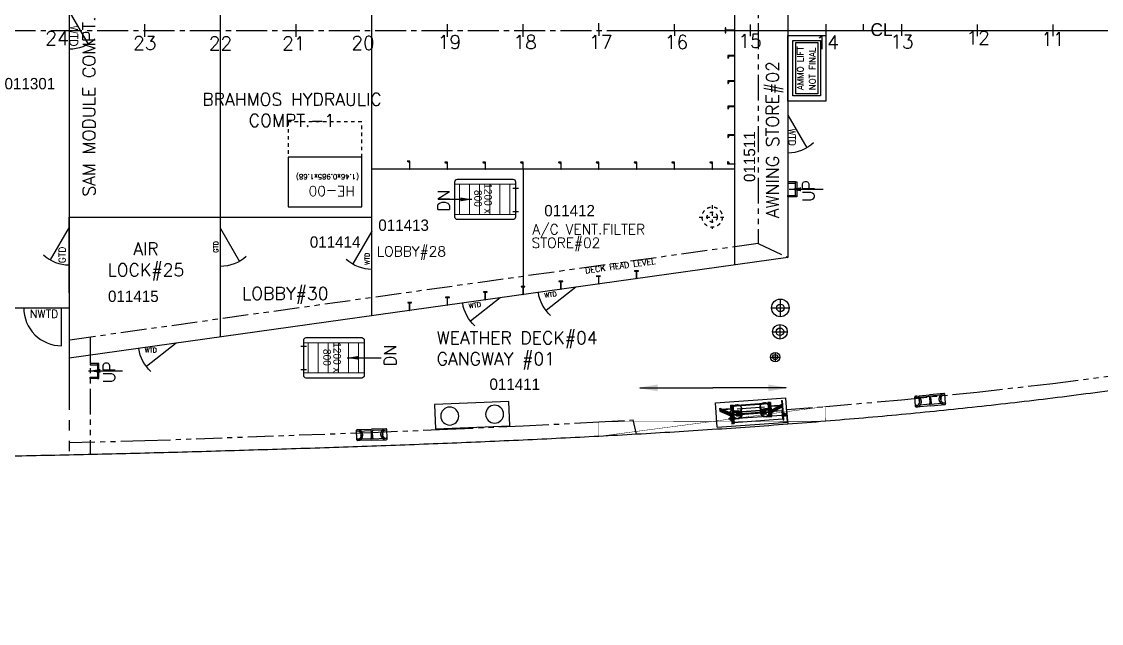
# Model space of a CAD drawing. Header units: inches. Extents: x -439515 to 171412, y -8673 to 415183.
# Drawn here: x 114272 to 132628, y 158273 to 168499 of the extents above; entities that cross this region are included whole.
import ezdxf
from ezdxf.enums import TextEntityAlignment as Align

# ---------------------------------------------------------------- set-up
doc = ezdxf.new("R2010")
doc.units = ezdxf.units.IN
doc.header["$LTSCALE"] = 700
doc.header["$MEASUREMENT"] = 0
doc.header["$PDMODE"] = 34
for name, pattern in [('ACAD_ISO04W100', [30.5, 24, -3, 0.5, -3]), ('CENTER2', [1.125, 0.75, -0.125, 0.125, -0.125]), ('CL', [375, 300, -25, 25, -25]), ('DASHDOTX2', [2, 1, -0.5, 0, -0.5]), ('DASHEDX2', [38.1, 25.4, -12.7]), ('DOT', [0.2, 0.1, -0.1]), ('PHANTOM', [2.5, 1.25, -0.25, 0.25, -0.25, 0.25, -0.25]), ('PHANTOM2', [1.25, 0.625, -0.125, 0.125, -0.125, 0.125, -0.125])]:
    doc.linetypes.add(name, pattern=pattern)
for name, color, linetype in [('00', 7, 'Continuous'), ('01', 7, 'Continuous'), ('COMPT.NOS', 4, 'Continuous'), ('COMPTNAME', 7, 'Continuous'), ('HATCHES', 7, 'Continuous'), ('LIGHT_BULKHEADS', 7, 'Continuous'), ('SUPPLIERS_WEAPONS_AND_SENSORS', 7, 'Continuous'), ('UP-DOWN', 7, 'Continuous')]:
    doc.layers.add(name, color=color, linetype=linetype)
doc.layers.add('LADDER', color=7, linetype='Continuous', lineweight=15)
doc.styles.add('ROMANS', font='romans')
doc.styles.add('style1', font='romans.shx', dxfattribs={"height": 250})
doc.dimstyles.get("Standard").update_dxf_attribs({"dimtxt": 150.18, "dimasz": 200.18, "dimexe": 0.8, "dimexo": 0.625, "dimgap": 0.09, "dimtad": 0, "dimtih": 1, "dimtoh": 1, "dimdec": 0, "dimzin": 0, "dimdsep": 46, "dimtxsty": 'Standard', "dimcen": 8.09, "dimclrd": 40, "dimclre": 40, "dimadec": 0, "dimazin": 0, "dimtfac": 1, "dimtdec": 0, "dimtofl": 0, "dimtmove": 0, "dimatfit": 3, "dimfxl": 1, "dimtolj": 1, "dimtzin": 0, "dimarcsym": 0})

# ---------------------------------------------------------------- blocks, each defined once
blk = doc.blocks.new('L1', base_point=(121652, 116332))
blk.add_line((121652, 116207), (121652, 116457))
blk = doc.blocks.new('fghghj')
at = {"color": 3, "linetype": 'Continuous'}
blk.add_lwpolyline([(318315, -37952), (318615, -37952), (318615, -37927), (318315, -37927)], close=True, dxfattribs=at)
at = {"layer": '00', "color": 3}
for points in [[(318345, -38102), (318345, -37952), (318315, -37952), (318315, -38102)], [(318585, -38102), (318585, -37952), (318615, -37952), (318615, -38102)]]:
    blk.add_lwpolyline(points, close=True, dxfattribs=at)
at = {"layer": '01', "color": 4, "linetype": 'ByBlock'}
blk.add_line((318615, -37927), (318615, -37927), dxfattribs=at)
blk.add_line((318615, -37927), (318615, -37927), dxfattribs=at)
blk = doc.blocks.new('GTD')
at = {"linetype": 'Continuous'}
blk.add_line((183063, 185608), (182688, 184958), dxfattribs=at)
at = {"layer": '01', "linetype": 'ByBlock'}
blk.add_arc((183063, 185608), 750, 227.3353, 270, dxfattribs=at)
blk = doc.blocks.new('A$C49E2739F')
at = {"layer": 'LADDER', "color": 3}
for p, q in [((112, 600), (1312, 600)), ((200, 600), (200, 0)), ((400, 600), (400, 0)), ((600, 600), (600, 0)), ((800, 600), (800, 0)), ((1000, 600), (1000, 0)), ((1200, 600), (1200, 0)), ((112, 0), (1312, 0))]:
    blk.add_line(p, q, dxfattribs=at)
blk = doc.blocks.new('DLW', base_point=(36724, 4033))
at = {"linetype": 'Continuous'}
blk.add_line((37224, 4033), (36358, 4533), dxfattribs=at)
blk.add_arc((37224, 4033), 1000, 140, 180, dxfattribs=at)
blk = doc.blocks.new('FAIRB')
for p, q in [((4882, 9010), (4882, 9185)), ((4882, 9170), (4882, 9185)), ((4882, 8995), (4882, 9010)), ((4897, 9200), (5182, 9200)), ((4897, 9170), (5182, 9170)), ((5182, 9010), (4897, 9010)), ((5171, 9150), (5171, 9030)), ((5467, 9200), (5182, 9200)), ((5467, 9170), (5182, 9170)), ((5182, 9010), (5467, 9010)), ((5193, 9150), (5193, 9030)), ((5482, 9170), (5482, 9185)), ((5482, 9010), (5482, 9185)), ((5482, 8995), (5482, 9010)), ((5182, 8980), (4897, 8980)), ((5182, 8980), (5467, 8980))]:
    blk.add_line(p, q)
for centre, radius, start, end in [((4897, 9185), 15, 90, 270), ((4897, 8995), 15, 90, 270), ((4897, 9090), 110, 270, 90), ((4897, 9090), 80, 270, 90), ((4977, 9090), 20, 97.1808, 262.8192), ((5151, 9150), 20, 0, 90), ((5151, 9030), 20, 270, 0), ((5213, 9150), 20, 90, 180), ((5213, 9030), 20, 180, 270), ((5467, 9090), 110, 90, 270), ((5467, 9090), 80, 90, 270), ((5387, 9090), 20, 277.1808, 82.8192), ((5467, 9185), 15, 270, 90), ((5467, 8995), 15, 270, 90)]:
    blk.add_arc(centre, radius, start, end)
blk = doc.blocks.new('BOLLARD PLAN1')
at = {"color": 7}
blk.add_lwpolyline([(242831, 164306), (242863, 164785), (244334, 164686), (244302, 164207)], close=True, dxfattribs=at)
at = {"color": 7, "linetype": 'Continuous'}
for centre in [(243138, 164526), (244026, 164466)]:
    blk.add_circle(centre, 178, dxfattribs=at)
blk = doc.blocks.new('AROW')
at = {"color": 30}
for p in [(-730614, 265702), (-727714, 265702)]:
    blk.add_line(p, (-729164, 265702), dxfattribs=at)
for points in [[(-730262, 265636), (-730664, 265702), (-730262, 265769)], [(-728065, 265636), (-727664, 265702), (-728065, 265769)]]:
    blk.add_solid(points, dxfattribs=at)
blk = doc.blocks.new('ROLLARFAILEADPLAN1')
for p, q in [((-60002, 187883), (-60008, 187403)), ((-60002, 187883), (-58602, 187864)), ((-59734, 187759), (-59715, 187758)), ((-59716, 187709), (-59715, 187759)), ((-59715, 187759), (-59712, 187759)), ((-59713, 187747), (-59711, 187834)), ((-59711, 187759), (-59710, 187759)), ((-58704, 187803), (-59669, 187816)), ((-59663, 187746), (-59661, 187833)), ((-58706, 187638), (-58704, 187803)), ((-58704, 187638), (-58702, 187803)), ((-58692, 187802), (-58702, 187803)), ((-58696, 187430), (-58690, 187820)), ((-58694, 187637), (-58692, 187802)), ((-58688, 187430), (-58682, 187820)), ((-58602, 187864), (-58609, 187384)), ((-59935, 187522), (-59934, 187572)), ((-59934, 187572), (-59924, 187572)), ((-59929, 187572), (-59691, 187692)), ((-59925, 187522), (-59924, 187575)), ((-59683, 187641), (-59920, 187522)), ((-59740, 187716), (-59739, 187753)), ((-59740, 187747), (-59716, 187746)), ((-59740, 187723), (-59716, 187722)), ((-59735, 187711), (-59716, 187710)), ((-59717, 187747), (-59719, 187582)), ((-59711, 187709), (-59716, 187709)), ((-59714, 187467), (-59713, 187582)), ((-59711, 187709), (-59711, 187747)), ((-59711, 187747), (-59711, 187709)), ((-59691, 187709), (-59711, 187709)), ((-59692, 187629), (-59691, 187747)), ((-59691, 187747), (-59691, 187709)), ((-59684, 187633), (-59683, 187746)), ((-59684, 187614), (-58948, 187604)), ((-59682, 187651), (-59681, 187746)), ((-59682, 187651), (-59672, 187651)), ((-59672, 187651), (-59671, 187746)), ((-59671, 187651), (-59670, 187746)), ((-59671, 187651), (-59670, 187746)), ((-58706, 187638), (-59671, 187651)), ((-59666, 187581), (-59667, 187544)), ((-59667, 187464), (-59665, 187581)), ((-59561, 187642), (-59518, 187642)), ((-59560, 187682), (-59517, 187682)), ((-59500, 187661), (-59502, 187541)), ((-59125, 187656), (-59127, 187536)), ((-59065, 187635), (-59108, 187636)), ((-59065, 187675), (-59107, 187676)), ((-58971, 187456), (-58969, 187571)), ((-58961, 187567), (-58962, 187534)), ((-58938, 187621), (-58695, 187502)), ((-58937, 187676), (-58694, 187558)), ((-58921, 187456), (-58919, 187571)), ((-58907, 187735), (-58909, 187570)), ((-58694, 187637), (-58704, 187638)), ((-58635, 187731), (-58659, 187731)), ((-58635, 187707), (-58659, 187707)), ((-58641, 187695), (-58659, 187695)), ((-58640, 187743), (-58658, 187743)), ((-58635, 187701), (-58635, 187737)), ((-60008, 187403), (-58609, 187384)), ((-59935, 187522), (-59920, 187522)), ((-59689, 187539), (-59934, 187542)), ((-59925, 187522), (-59925, 187520)), ((-59714, 187467), (-59666, 187466)), ((-59686, 187474), (-58950, 187464)), ((-58744, 187525), (-58940, 187528))]:
    blk.add_line(p, q)
at = {"linetype": 'ACAD_ISO04W100', "ltscale": 10}
for p, q in [((-59711, 187834), (-59661, 187833)), ((-59689, 187834), (-59681, 187834)), ((-58690, 187820), (-58682, 187820)), ((-59773, 187735), (-58617, 187719)), ((-59633, 187581), (-59719, 187582)), ((-59718, 187664), (-58908, 187653)), ((-59630, 187746), (-59717, 187747)), ((-59018, 187572), (-58909, 187570)), ((-59015, 187737), (-58907, 187735)), ((-58968, 187636), (-58918, 187636)), ((-59694, 187467), (-59686, 187466)), ((-59584, 187543), (-59044, 187535)), ((-58921, 187456), (-58971, 187456)), ((-58696, 187430), (-58688, 187430))]:
    blk.add_line(p, q, dxfattribs=at)
at = {"linetype": 'DASHEDX2', "ltscale": 25}
for p, q in [((-59710, 187759), (-59690, 187759)), ((-59690, 187761), (-59689, 187834)), ((-59682, 187761), (-59681, 187834)), ((-59681, 187761), (-59680, 187816)), ((-59680, 187816), (-59670, 187816)), ((-59671, 187761), (-59670, 187816)), ((-59669, 187761), (-59669, 187816)), ((-59669, 187761), (-59669, 187816)), ((-59122, 187656), (-59124, 187536)), ((-58968, 187636), (-58967, 187736)), ((-58963, 187654), (-58965, 187534)), ((-58960, 187654), (-58961, 187571)), ((-58951, 187456), (-58947, 187736)), ((-58941, 187456), (-58937, 187736)), ((-58938, 187654), (-58694, 187535)), ((-58938, 187643), (-58695, 187524)), ((-58918, 187645), (-58917, 187736)), ((-58694, 187535), (-58939, 187539)), ((-58695, 187524), (-58742, 187525))]:
    blk.add_line(p, q, dxfattribs=at)
at = {"linetype": 'DASHEDX2', "ltscale": 10}
for p, q in [((-59710, 187759), (-59710, 187748)), ((-59710, 187748), (-59710, 187759)), ((-59691, 187747), (-59690, 187760)), ((-59683, 187747), (-59682, 187760)), ((-59681, 187748), (-59681, 187760)), ((-59671, 187747), (-59671, 187759)), ((-59669, 187747), (-59669, 187759))]:
    blk.add_line(p, q, dxfattribs=at)
at = {"linetype": 'DASHEDX2', "ltscale": 75}
for p, q in [((-59689, 187549), (-59934, 187552)), ((-59924, 187552), (-59692, 187669)), ((-59692, 187659), (-59924, 187542)), ((-59694, 187467), (-59693, 187582)), ((-59693, 187585), (-59691, 187747)), ((-59687, 187464), (-59685, 187581)), ((-59685, 187587), (-59683, 187746)), ((-59685, 187604), (-58949, 187594)), ((-59665, 187664), (-59666, 187589)), ((-59662, 187664), (-59664, 187544)), ((-59503, 187661), (-59505, 187541)), ((-59686, 187484), (-58950, 187474))]:
    blk.add_line(p, q, dxfattribs=at)
for points in [[(-58684, 187695), (-58664, 187695), (-58663, 187745), (-58683, 187745)], [(-58664, 187695), (-58659, 187694), (-58658, 187744), (-58663, 187745)]]:
    blk.add_lwpolyline(points, close=True)
for centre, radius, start, end in [((-59733, 187753), 6.03, 95.1442, 263.2384), ((-59730, 187735), 15.2, 127.0323, 231.3504), ((-59724, 187735), 16, 130.7637, 227.619), ((-59734, 187717), 6.03, 95.1442, 263.2384), ((-59620, 187695), 115, 261.7271, 332.3351), ((-59621, 187631), 115, 26.0476, 96.6555), ((-59583, 187663), 30, 41.0016, 317.3189), ((-59584, 187543), 82.5, 258.1462, 95.4455), ((-59583, 187663), 82.5, 258.1462, 95.4455), ((-59584, 187543), 79.5, 263.5891, 92.5362), ((-59583, 187663), 79.5, 263.5891, 92.5362), ((-59044, 187535), 82.5, 80.3674, 271.1631), ((-59043, 187655), 82.5, 80.3674, 271.1631), ((-59044, 187535), 79.5, 83.5891, 271.6115), ((-59043, 187655), 79.5, 83.5891, 271.6115), ((-59005, 187686), 115, 206.0476, 276.6555), ((-59006, 187622), 115, 81.7271, 152.3351), ((-59043, 187655), 30, 221.0638, 137.381), ((-58641, 187701), 6.03, 275.1442, 83.2384), ((-58641, 187737), 6.03, 275.1442, 83.2384), ((-58651, 187719), 16, 310.7637, 47.619), ((-58644, 187719), 15.2, 307.0323, 51.3504)]:
    blk.add_arc(centre, radius, start, end)
for centre, radius, start, end in [((-59584, 187543), 82.5, 100.2364, 254.8456), ((-59583, 187663), 82.5, 100.2364, 254.8456), ((-59584, 187543), 79.5, 100.2364, 257.6398), ((-59583, 187663), 79.5, 100.2364, 257.6398), ((-59044, 187535), 82.5, 274.7935, 74.513), ((-59043, 187655), 82.5, 274.7935, 74.513), ((-59044, 187535), 79.5, 280.2364, 80.3674), ((-59043, 187655), 79.5, 280.2364, 80.3674)]:
    blk.add_arc(centre, radius, start, end, dxfattribs=at)
at = {"layer": 'Defpoints', "color": 0, "linetype": 'ByBlock'}
blk.add_point((-58908, 187615), dxfattribs=at)
blk = doc.blocks.new('ASQW12')
at = {"color": 4, "linetype": 'DOT'}
for p, q in [((-55850, 176390), (-55850, 175926)), ((-56109, 176158), (-55591, 176158))]:
    blk.add_line(p, q, dxfattribs=at)
for radius in [200, 100]:
    blk.add_circle((-55850, 176158), radius, dxfattribs=at)
blk = doc.blocks.new('HEBRAHMOS11')
at = {"layer": '01', "color": 5, "linetype": 'ByBlock'}
blk.add_lwpolyline([(177963, 604246), (179423, 604246), (179423, 605231), (177963, 605231)], close=True, dxfattribs=at)
at = {"layer": '01', "color": 4, "linetype": 'DOT'}
blk.add_lwpolyline([(177963, 604246), (177963, 603546), (179423, 603546), (179423, 604246)], dxfattribs=at)
at = {"insert": (178015, 605016), "char_height": 120, "width": 1424.45, "attachment_point": 1}
blk.add_mtext('{\\Fromans.shx|c0; \\H1.667x;HE-00}\\P{\\Fromans.shx|c0;\\H0.8333x;(1.46x0.985x1.68)}', dxfattribs=at)

msp = doc.modelspace()

# ---------------------------------------------------------------- linework, layer by layer
at = {"color": 0}
for p, q in [((115080.4, 173922.6), (115080.4, 162776.2, 0)), ((121510.8, 168242.4), (121510.8, 168456.7)), ((122796.8, 168242.5), (122796.8, 168456.8))]:
    msp.add_line(p, q, dxfattribs=at)
at = {"linetype": 'Continuous'}
for p, q in [((117652.6, 163137.7), (117652.6, 173561.6)), ((119410.2, 165177.3), (119410.2, 165177.3))]:
    msp.add_line(p, q, dxfattribs=at)
at = {"color": 7}
for p, q in [((120224.7, 163498.7), (120224.7, 173200.6)), ((115080.4, 165177.3), (120224.7, 165177.3)), ((115080.5, 165177.3), (120224.7, 165177.3))]:
    msp.add_line(p, q, dxfattribs=at)
at = {"color": 5, "linetype": 'CENTER2'}
msp.add_line((32084.2, 168349.6), (155284.5, 168349.6), dxfattribs=at)
msp.add_line((32084.2, 168349.6), (155284.5, 168349.6), dxfattribs=at)
at = {"color": 0, "linetype": 'Continuous'}
for p, q in [((124082.9, 168349.6), (124082.9, 168470.2)), ((124082.9, 168349.6), (124082.9, 168258.7)), ((125368.9, 168349.6), (125368.9, 168454.6)), ((125368.9, 168349.6), (125368.9, 168349.6)), ((125368.9, 168349.6), (125368.9, 168258.7))]:
    msp.add_line(p, q, dxfattribs=at)
at = {"color": 7, "linetype": 'Continuous'}
for p, q in [((126655, 168447.6), (126655, 168251.7)), ((127941.1, 168454.6), (127941.1, 168258.7)), ((128584.1, 168349.6), (128584.1, 168454.7)), ((128584.1, 168349.6), (128584.1, 168454.7))]:
    msp.add_line(p, q, dxfattribs=at)
at = {"linetype": 'CENTER2', "extrusion": (0, 0, -1)}
msp.add_line((128609.2, 168349.6, 1273.9), (137876.9, 168349.6, 1273.9), dxfattribs=at)
at = {"color": 3, "linetype": 'DASHDOTX2'}
msp.add_line((129227.2, 168454.7), (129227.2, 168258.8), dxfattribs=at)
msp.add_line((129227.2, 168454.7), (129227.2, 168258.8), dxfattribs=at)
at = {"color": 5, "linetype": 'DASHDOTX2'}
for p, q in [((130513.2, 168447.6), (130513.2, 168251.7)), ((130513.2, 168447.6), (130513.2, 168251.7)), ((131799.3, 168447.6), (131799.3, 168251.7)), ((131799.3, 168447.6), (131799.3, 168251.7))]:
    msp.add_line(p, q, dxfattribs=at)
at = {"color": 2, "linetype": 'PHANTOM2'}
msp.add_line((126791, 164729.3), (127298.6, 164491.5), dxfattribs=at)
at = {"color": 3, "linetype": 'CL'}
for p, q in [((127170, 163484.1), (127170, 163784.2)), ((127019.9, 163634.1), (127320, 163634.1))]:
    msp.add_line(p, q, dxfattribs=at)
at = {"color": 3}
for p, q in [((127038.8, 163227.8), (127287.4, 163227.8)), ((127163.1, 163352.1), (127163.1, 163103.4)), ((127084.2, 162877.5), (127084.2, 162718.9)), ((127004.9, 162798.2), (127163.5, 162798.2))]:
    msp.add_line(p, q, dxfattribs=at)
for points in [[(105435, 175630.3, 0.0000086), (107364.1, 175628.7, -0.0000275)], [(107364.1, 161070.6, 0.0000086), (105435, 161068.9, 0.0001293)], [(133085.3, 162266.5, -0.0003826), (132442.5, 162181.5, -0.0019135), (131799.3, 162099.4, -0.0021767), (131156.6, 162022.7, -0.0017145), (130513.2, 161951.1, -0.0016206), (129870.4, 161883.7, -0.0017167), (129227.2, 161820.8, -0.0016682), (128584.3, 161762.3, -0.0013879), (127941.1, 161707.6, -0.0013358), (127298.2, 161656.5, -0.0014123), (126655, 161608.9, -0.0013547), (126012.2, 161565, -0.0010511), (125369, 161524.1, -0.0009939), (124725.9, 161486, -0.001071), (124082.9, 161450.4, -0.001017), (123439.9, 161417.5, -0.0007272), (122796.8, 161386.9, -0.0006826), (122153.8, 161358.1, -0.0007955), (121510.8, 161331.2, -0.0006862), (120867.7, 161306.3, -0.0001372), (120224.7, 161282.3, -0.0000726), (119581.7, 161260.6, -0.0003629), (118938.7, 161239.5, -0.0004059), (118295.6, 161219.3, -0.0002876), (117652.6, 161200, -0.0003038), (117009.6, 161181.5, -0.0004871), (116366.5, 161164, -0.001138), (115080.5, 161133.1, -0.0012352), (113794.4, 161108.3, -0.0006747)]]:
    msp.add_lwpolyline(points, format="xyb")
at = {"color": 1}
msp.add_lwpolyline([(115080.4, 173922.6), (127298.6, 172207.8), (127298.6, 164491.5), (115080.4, 162776.7)], dxfattribs=at)
at = {"color": 2, "linetype": 'PHANTOM2'}
msp.add_lwpolyline([(115080.4, 173613.5), (126791, 171970), (126791, 164729.3), (115080.4, 163085.8)], dxfattribs=at)
at = {"color": 3}
msp.add_lwpolyline([(127298, 168263.9), (127941.1, 168263.9), (127941.1, 167149.3), (127298, 167149.3)], close=True, dxfattribs=at)
at = {"color": 3, "linetype": 'ByBlock'}
msp.add_lwpolyline([(127383.8, 168178.2), (127855.3, 168178.2), (127855.3, 167235.1), (127383.8, 167235.1)], close=True, dxfattribs=at)
at = {"linetype": 'ByBlock'}
msp.add_lwpolyline([(127433.1, 168143.9), (127806, 168143.9), (127806, 167269.3), (127433.1, 167269.3)], close=True, dxfattribs=at)
at = {"color": 7}
msp.add_lwpolyline([(121639.4, 165177.4), (121639.4, 165777.6, -0.4142136), (121682.2, 165820.5), (122625.4, 165820.5, -0.4142136), (122668.2, 165777.6), (122668.2, 165177.4, -0.4142136), (122625.4, 165134.6), (121682.2, 165134.6, -0.4142136)], format="xyb", close=True, dxfattribs=at)
at = {"linetype": 'Continuous', "elevation": 0}
msp.add_lwpolyline([(114308.8, 163634.1, 0.4147612), (114951.8, 162989.8), (114951.8, 163634.1)], format="xyb", dxfattribs=at)
at = {"color": 3}
for centre, radius in [((127170, 163634.2), 150), ((127170, 163634.2), 64.3), ((127163.1, 163227.8), 124.3), ((127163.1, 163227.8), 64.3), ((127084.2, 162798.2), 79.3), ((127084.2, 162798.2), 42.9)]:
    msp.add_circle(centre, radius, dxfattribs=at)
at = {"layer": '00', "color": 6}
for p, q in [((126397.8, 164365), (126397.8, 172334.2)), ((126397.8, 168349.6), (127298.6, 168349.6))]:
    msp.add_line(p, q, dxfattribs=at)
at = {"layer": '01', "color": 3, "linetype": 'ByBlock'}
msp.add_line((124365, 168349.6), (130941.9, 168349.6), dxfattribs=at)
at = {"layer": '01', "color": 1, "linetype": 'ByBlock'}
for p, q in [((122796.8, 165991.9), (122796.8, 163859.7)), ((108650.1, 163634.1), (115080.4, 163634.1, 0))]:
    msp.add_line(p, q, dxfattribs=at)
at = {"layer": '01', "linetype": 'ByBlock'}
for p, q in [((124082.9, 164040.1), (124082.9, 164175.6)), ((124725.9, 164130.4), (124725.9, 164265.9)), ((123439.9, 163949.9), (123439.9, 164085.4)), ((121510.8, 163679.2), (121510.8, 163814.6)), ((122153.8, 163769.4), (122153.8, 163904.9)), ((120867.7, 163588.9), (120867.7, 163724.4))]:
    msp.add_line(p, q, dxfattribs=at)
at = {"layer": '01', "linetype": 'PHANTOM2'}
msp.add_line((115435.6, 163135.6), (115435.6, 161141.1), dxfattribs=at)
at = {"layer": '01', "linetype": 'PHANTOM'}
msp.add_line((115080.4, 162776.2), (115080.4, 161133.1), dxfattribs=at)
at = {"layer": '01', "color": 4, "linetype": 'ByBlock'}
for p, q in [((127300.7, 161656.7, 1963.6), (127280.8, 161906.5, 1986.9)), ((124722.3, 161485.8), (124666.3, 161729.8, 1930.5))]:
    msp.add_line(p, q, dxfattribs=at)
for points in [[(126282.6, 167921), (126282.6, 167921), (126277.4, 167921), (126277.4, 167874.7), (126282.6, 167874.7), (126303.3, 167914.1), (126397.8, 167914.1), (126397.8, 167921)], [(126282.6, 167492.3), (126282.6, 167492.3), (126277.4, 167492.3), (126277.4, 167446), (126282.6, 167446), (126303.3, 167485.4), (126397.8, 167485.4), (126397.8, 167492.3)], [(126282.6, 167063.6), (126282.6, 167063.6), (126277.4, 167063.6), (126277.4, 167017.3), (126282.6, 167017.3), (126303.3, 167056.7), (126397.8, 167056.8), (126397.8, 167063.6)], [(126282.6, 166574.9), (126282.6, 166574.9), (126277.4, 166574.9), (126277.4, 166528.6), (126282.6, 166528.6), (126303.3, 166568), (126397.8, 166568.1), (126397.8, 166574.9)], [(120871.2, 166124.3), (120871.2, 166124.3), (120871.2, 166129.4), (120824.9, 166129.4), (120824.9, 166124.3), (120864.3, 166103.5), (120864.3, 165991.9), (120871.2, 165991.9)], [(126282.6, 166077.6), (126282.6, 166077.6), (126277.4, 166077.6), (126277.4, 166123.9), (126282.6, 166123.9), (126303.3, 166084.4), (126397.8, 166084.4), (126397.8, 166077.6)], [(121514.2, 166107.1), (121514.2, 166107.1), (121514.2, 166112.3), (121467.9, 166112.3), (121467.9, 166107.1), (121507.3, 166086.3), (121507.4, 165991.9), (121514.2, 165991.9)], [(122157.2, 166107.1), (122157.2, 166107.1), (122157.2, 166112.3), (122110.9, 166112.3), (122110.9, 166107.1), (122150.4, 166086.3), (122150.4, 165991.9), (122157.2, 165991.9)], [(122800.2, 166107.1), (122800.2, 166107.1), (122800.2, 166112.3), (122753.9, 166112.3), (122753.9, 166107.1), (122793.4, 166086.3), (122793.4, 165991.9), (122800.2, 165991.9)], [(123443.3, 166107.1), (123443.3, 166107.1), (123443.3, 166112.3), (123397, 166112.3), (123397, 166107.1), (123436.4, 166086.3), (123436.5, 165991.9), (123443.3, 165991.9)], [(124086.3, 166107.1), (124086.3, 166107.1), (124086.3, 166112.3), (124040, 166112.3), (124040, 166107.1), (124079.5, 166086.3), (124079.5, 165991.9), (124086.3, 165991.9)], [(124729.3, 166107.1), (124729.3, 166107.1), (124729.3, 166112.3), (124683, 166112.3), (124683, 166107.1), (124722.5, 166086.3), (124722.5, 165991.9), (124729.3, 165991.9)], [(125372.4, 166107.1), (125372.4, 166107.1), (125372.4, 166112.3), (125326.1, 166112.3), (125326.1, 166107.1), (125365.5, 166086.3), (125365.6, 165991.9), (125372.4, 165991.9)], [(126015.4, 166107.1), (126015.4, 166107.1), (126015.4, 166112.3), (125969.1, 166112.3), (125969.1, 166107.1), (126008.6, 166086.3), (126008.6, 165991.9), (126015.4, 165991.9)], [(124086.3, 164170.5), (124115.5, 164170.5), (124115.5, 164175.6), (124040, 164175.6), (124040, 164170.5), (124079.5, 164170.5), (124079.5, 164039.8), (124086.3, 164040.5)], [(124729.4, 164260.7), (124758.5, 164260.7), (124758.5, 164265.9), (124693.4, 164265.9), (124693.4, 164260.7), (124722.5, 164260.7), (124722.5, 164130), (124729.4, 164130.8)], [(122800.3, 163990), (122829.4, 163990), (122829.4, 163995.1), (122764.3, 163995.1), (122764.3, 163990), (122793.4, 163990), (122793.4, 163859.3), (122800.3, 163860)], [(123443.3, 164080.2), (123472.4, 164080.2), (123472.4, 164085.4), (123407.3, 164085.4), (123407.3, 164080.2), (123436.4, 164080.2), (123436.5, 163949.5), (123443.3, 163950.3)], [(121514.2, 163809.5), (121543.4, 163809.5), (121543.4, 163814.6), (121478.2, 163814.6), (121478.2, 163809.5), (121507.4, 163809.5), (121507.4, 163678.8), (121514.2, 163679.5)], [(122157.2, 163899.7), (122186.4, 163899.7), (122186.4, 163904.9), (122121.2, 163904.9), (122121.2, 163899.7), (122150.4, 163899.7), (122150.4, 163769.1), (122157.2, 163769.8)], [(120871.2, 163719.2), (120900.3, 163719.2), (120900.3, 163724.4), (120835.2, 163724.4), (120835.2, 163719.2), (120864.3, 163719.2), (120864.3, 163588.6), (120871.2, 163589.3)]]:
    msp.add_lwpolyline(points, close=True, dxfattribs=at)
at = {"layer": '01', "color": 4, "linetype": 'ByBlock', "const_width": 7.72, "elevation": 1918}
msp.add_lwpolyline([(124078.8, 161695.5), (127941.3, 161707.6), (127942.2, 161957.8), (124079.6, 161450.2), (124078.8, 161695.5)], dxfattribs=at)
at = {"layer": '01', "color": 4, "linetype": 'PHANTOM2'}
for points in [[(127280.8, 161906.5, 1986.9), (127942.2, 161957.8, 2001.2), (129228.2, 162072.3, 2028.9), (130514.2, 162203, 2056.6), (131800.2, 162351.8, 2084.4), (133086.2, 162518.9, 2112.1), (134372.2, 162704, 2139.8), (135658.2, 162906.6, 2167.6), (136944.2, 163128.1, 2195.3), (138230.2, 163369.5, 2223), (139516.1, 163631.6, 2250.7), (140802.1, 163916.2, 2278.5), (142088, 164221.7, 2306.2), (143374, 164548, 2333.9), (144659.9, 164888.3, 2343), (145945.8, 165249.4, 2389.4), (147231.8, 165621.7, 2417.1), (148517.7, 166009, 2444.8), (149803.6, 166410.8, 2472.6), (151089.5, 166831.7, 2500.3), (152375.4, 167274.5, 2531.1), (154547.7, 168065.6, 2572.7)], [(115081.8, 161346.9, 1683.1), (116367.8, 161378, 1678.3), (120226, 161519.2, 1834.8), (121512, 161570.9, 1862.5), (122798.1, 161629.2, 1890.3), (124084.1, 161695.5, 1918), (124666.3, 161729.8, 1930.5)]]:
    msp.add_polyline3d(points, dxfattribs=at)
at = {"layer": 'COMPTNAME', "color": 6, "linetype": 'ByBlock'}
msp.add_line((126397.8, 165991.9), (120224.7, 165991.9), dxfattribs=at)
at = {"layer": 'COMPTNAME', "color": 4, "linetype": 'ByBlock'}
msp.add_lwpolyline([(126243.5, 168346.2), (126397.8, 168346.2), (126397.8, 168353.1), (126243.5, 168353.1), (126243.5, 168392.5), (126233.2, 168392.5), (126233.2, 168306.8), (126243.5, 168306.8)], close=True, dxfattribs=at)
at = {"layer": 'HATCHES'}
msp.add_lwpolyline([(119067.3, 162485.2), (119067.3, 163085.4, -0.4142136), (119110.1, 163128.2), (120053.2, 163128.2, -0.4142136), (120096.1, 163085.4), (120096.1, 162485.2, -0.4142136), (120053.2, 162442.3), (119110.1, 162442.3, -0.4142136)], format="xyb", close=True, dxfattribs=at)
at = {"layer": 'LIGHT_BULKHEADS'}
for p, q in [((122621.6, 165669.4), (122717.9, 165669.4)), ((122621.6, 165273), (122717.9, 165273)), ((119113.9, 162977.2), (119017.6, 162977.2)), ((119113.9, 162580.7), (119017.6, 162580.7))]:
    msp.add_line(p, q, dxfattribs=at)
at = {"layer": 'SUPPLIERS_WEAPONS_AND_SENSORS', "linetype": 'Continuous'}
msp.add_line((115080.4, 163891.2, 0), (115080.4, 165177.3), dxfattribs=at)

# ---------------------------------------------------------------- block references
at = {"color": 7, "xscale": 0.8573749999999999, "yscale": 0.8573749999999999, "zscale": 0.8573749999999999}
for p in [(116366.5, 168349.6), (120224.7, 168349.6)]:
    msp.add_blockref('L1', p, dxfattribs=at)
at = {"color": 3, "xscale": 0.8573749999999999, "yscale": 0.8573749999999999, "zscale": 0.8573749999999999}
for p in [(117652.6, 168349.6), (118938.6, 168349.6)]:
    msp.add_blockref('L1', p, dxfattribs=at)
at = {"color": 5, "linetype": 'Continuous', "yscale": 0.8573749999999999, "zscale": 0.8573749999999999, "rotation": 270}
for p, xscale in [((159965.7, -107394.9), -0.8573749999999999), ((148103.3, 435606), 0.8573749999999999)]:
    msp.add_blockref('fghghj', p, dxfattribs=dict(at, xscale=xscale))
at = {"color": 7, "yscale": 0.6430312499999998, "zscale": 0.6430312499999998}
for p, xscale, rotation in [((123375.1, 163940.4), -0.6430312499977194, 188.0709333398909), ((122089, 163759.9), -0.6430312499730139, 188.0709333402031), ((116582.5, 162987), -0.6430312499977194, 188.0709333398909)]:
    msp.add_blockref('DLW', p, dxfattribs=dict(at, xscale=xscale, rotation=rotation))
at = {"xscale": 0.8573749999999999, "yscale": 0.8573749999999999, "zscale": 0.8573749999999999}
msp.add_blockref('AROW', (751190.9, -65531.8), dxfattribs=at)
at = {"color": 7, "linetype": 'Continuous'}
for p, xscale, yscale, zscale, rotation in [((126036.3, 153883.4), 0.857375, 0.857375, 0.857375, 5.461422138632869), ((115998.5, 153566.9), 0.8573749999999999, 0.8573749999999999, 0.8573749999999999, 1.579673834432536)]:
    msp.add_blockref('FAIRB', p, dxfattribs=dict(at, xscale=xscale, yscale=yscale, zscale=zscale, rotation=rotation))
at = {"layer": '01', "linetype": 'ByBlock', "yscale": 0.8573749999999999, "zscale": 0.8573749999999999}
for name, p, xscale in [('GTD', (272033.8, 9535.8, 0), -0.8573749999999999), ('GTD', (284251.9, 7773.1), -0.8573749999999999), ('ASQW12', (173896.4, 14144.2), 0.8573749999999999), ('GTD', (-41872.9, 5870.4), 0.8573749999999999), ('GTD', (274605.9, 5845.8), -0.8573749999999999), ('GTD', (274605.9, 5845.7), -0.8573749999999999), ('GTD', (274605.9, 5845.7), -0.8573749999999999), ('GTD', (274605.9, 5845.7), -0.8573749999999999), ('GTD', (274605.9, 5845.5), -0.8573749999999999), ('GTD', (-36728.6, 5801.4), 0.8573749999999999), ('GTD', (-36728.6, 5801.4), 0.8573749999999999), ('GTD', (-36728.6, 5801.4), 0.8573749999999999), ('GTD', (-36728.6, 5801.4), 0.8573749999999999), ('GTD', (-36728.6, 5801.2), 0.8573749999999999)]:
    msp.add_blockref(name, p, dxfattribs=dict(at, xscale=xscale))
for name, p, xscale, rotation in [('HEBRAHMOS11', (272634, 684258.7), 0.8573749999999999, 180), ('ROLLARFAILEADPLAN1', (168170.1, 325393), -0.8573750000000002, 183.3044921088273), ('BOLLARD PLAN1', (-83057.7, 308388.6), -0.857375, 178.4654988216352)]:
    msp.add_blockref(name, p, dxfattribs=dict(at, xscale=xscale, rotation=rotation))
at = {"layer": 'LIGHT_BULKHEADS', "color": 3, "extrusion": (0, 0, -1), "xscale": -0.8573749999999999, "yscale": 0.8573749999999999, "zscale": -0.8573749999999999}
for p in [(-121543.3, 165220.4), (-118971.2, 162528.2)]:
    msp.add_blockref('A$C49E2739F', p, dxfattribs=at)

# ---------------------------------------------------------------- texts
at = {"color": 7, "style": 'ROMANS'}
for s, height, p in [('24', 235.78, (114875.7, 168098.8)), ('12', 231.49, (130531.5, 168106.8)), ('12', 231.49, (130531.5, 168106.8)), ('23', 231.49, (116366.7, 168020.4)), ('22', 231.49, (117652.8, 168012.2)), ('21', 231.49, (118900.1, 168012.2)), ('20', 231.49, (120076.9, 168019.7)), ('19', 231.49, (121545.9, 168033.9)), ('18', 231.49, (122831.9, 168033.9)), ('17', 231.49, (124118, 168033.9)), ('16', 231.49, (125404.1, 168033.9)), ('15', 231.49, (126654.5, 168053.8)), ('14', 231.49, (127966.7, 168032.8)), ('13', 231.49, (129237.6, 168044.2)), ('13', 231.49, (129237.6, 168044.2)), ('11', 231.49, (131802.5, 168086.8))]:
    msp.add_text(s, height=height, dxfattribs=at).set_placement(p, align=Align.CENTER)
for s, height, rotation, p in [('WTD', 135.47, 270, (115092.1, 168431.9, 0)), ('WTD', 112.89, 270, (127317, 166683, 0)), ('DN', 201.59, 90, (121546.6, 165272.7)), ('GTD', 79.02, 90, (117614.9, 164571)), ('WTD', 79.02, 90, (120185, 164363.2)), ('WTD', 79.02, 8.11562, (123168, 163806.3)), ('WTD', 79.02, 8.11562, (121881.9, 163625.8))]:
    msp.add_text(s, height=height, rotation=rotation, dxfattribs=at).set_placement(p)
msp.add_text('AMMO LIFT', height=106.1, rotation=90, dxfattribs=at).set_placement((127509.4, 167706.7), align=Align.MIDDLE)
for s, height, rotation, p in [('NOT FINAL', 106.1, 90, (127768.8, 167694.3)), ('DECK HEAD LEVEL', 99.027, 7.7312, (124455.7, 164299.6))]:
    msp.add_text(s, height=height, rotation=rotation, dxfattribs=at).set_placement(p, align=Align.CENTER)
msp.add_text('WTD', height=79.02, dxfattribs=at).set_placement((116365.9, 162875.1))
at = {"insert": (129075.8, 168361.2), "char_height": 217.77, "attachment_point": 6}
msp.add_mtext('CL', dxfattribs=at)
at = {"color": 7, "insert": (122115.5, 165494), "char_height": 128.61, "width": 555.322, "attachment_point": 5, "rotation": 270, "line_spacing_factor": 0.8}
msp.add_mtext('1200 x 800', dxfattribs=at)
at = {"layer": '01', "linetype": 'ByBlock', "style": 'ROMANS'}
msp.add_text('GTD', height=112.89, rotation=90, dxfattribs=at).set_placement((115017.9, 164393.5, 0))
at = {"layer": '01', "color": 7, "style": 'ROMANS'}
msp.add_text('NWTD', height=135.47, dxfattribs=at).set_placement((114414.2, 163463.6, 0))
at = {"layer": 'COMPT.NOS', "color": 4, "linetype": 'ByBlock', "char_height": 192.91, "width": 1570.243, "attachment_point": 1}
for s, insert in [('011301', (113982, 167540.7)), ('011412', (123157.2, 165382.7)), ('011413', (120335.3, 165135.5)), ('011414', (119171.5, 164849.3)), ('011415', (115741.1, 163927.5)), ('011411', (122225.6, 162433.4))]:
    msp.add_mtext(s, dxfattribs=dict(at, insert=insert))
at = {"layer": 'COMPT.NOS', "color": 4, "linetype": 'ByBlock', "insert": (126548.8, 165772.7), "char_height": 192.91, "width": 1570.243, "attachment_point": 1, "rotation": 90}
msp.add_mtext('011511', dxfattribs=at)
at = {"layer": 'COMPTNAME', "color": 7, "style": 'style1'}
msp.add_text('SAM MODULE COMPT. #01', height=214.344, rotation=90, dxfattribs=at).set_placement((115524.8, 165527.4, 0))
at = {"layer": 'COMPTNAME', "linetype": 'ByBlock', "style": 'style1'}
for s, height, p in [('A/C VENT.FILTER ', 171.475, (122953.9, 164883.3)), ('STORE#02', 171.47, (122941.6, 164653)), ('LOBBY#28', 171.47, (120310.4, 164508.1)), ('LOBBY#30', 214.34, (118019.8, 163772.4))]:
    msp.add_text(s, height=height, dxfattribs=at).set_placement(p)
at = {"layer": 'COMPTNAME', "color": 0, "insert": (127074.4, 166495.1), "char_height": 214.344, "attachment_point": 5, "rotation": 90, "style": 'style1'}
msp.add_mtext('{\\C7;AWNING STORE#02}', dxfattribs=at)
at = {"layer": 'COMPTNAME', "color": 1, "insert": (118867.7, 166999), "char_height": 214.344, "width": 3219.014, "attachment_point": 5, "style": 'style1'}
msp.add_mtext('BRAHMOS HYDRAULIC\\PCOMPT.-1', dxfattribs=at)
at = {"layer": 'COMPTNAME', "color": 42, "linetype": 'Continuous', "insert": (116385.1, 164422), "char_height": 214.344, "width": 1491.33, "attachment_point": 5, "style": 'style1'}
msp.add_mtext('{\\Fromans.shx|c0;AIR LOCK#25 }', dxfattribs=at)
at = {"layer": 'COMPTNAME', "color": 7, "insert": (121327.8, 163232.7), "char_height": 214.344, "width": 3383.416, "attachment_point": 1, "style": 'style1'}
msp.add_mtext('WEATHER DECK#04 GANGWAY #01', dxfattribs=at)
at = {"layer": 'HATCHES', "insert": (119549.3, 162792.6), "char_height": 128.61, "width": 555.322, "attachment_point": 5, "rotation": 270, "line_spacing_factor": 0.8}
msp.add_mtext('1200 x 800', dxfattribs=at)
at = {"layer": 'UP-DOWN', "style": 'ROMANS'}
for s, p in [('UP', (127748, 165437.5)), ('DN', (120638.5, 162643)), ('UP', (115861.3, 162355.2))]:
    msp.add_text(s, height=201.59, rotation=90, dxfattribs=at).set_placement(p)

# ---------------------------------------------------------------- leaders
at = {"color": 3}
for points in [[(127319.1, 165648.9), (127896.8, 165648.9)], [(121928.2, 165477.5), (121350.6, 165477.5)], [(119807.3, 162785.4), (120384.9, 162785.4)], [(115409.4, 162562.2), (115987.1, 162562.2)]]:
    msp.add_leader(points, dimstyle='Standard', dxfattribs=at)

doc.saveas('drawing.dxf')
